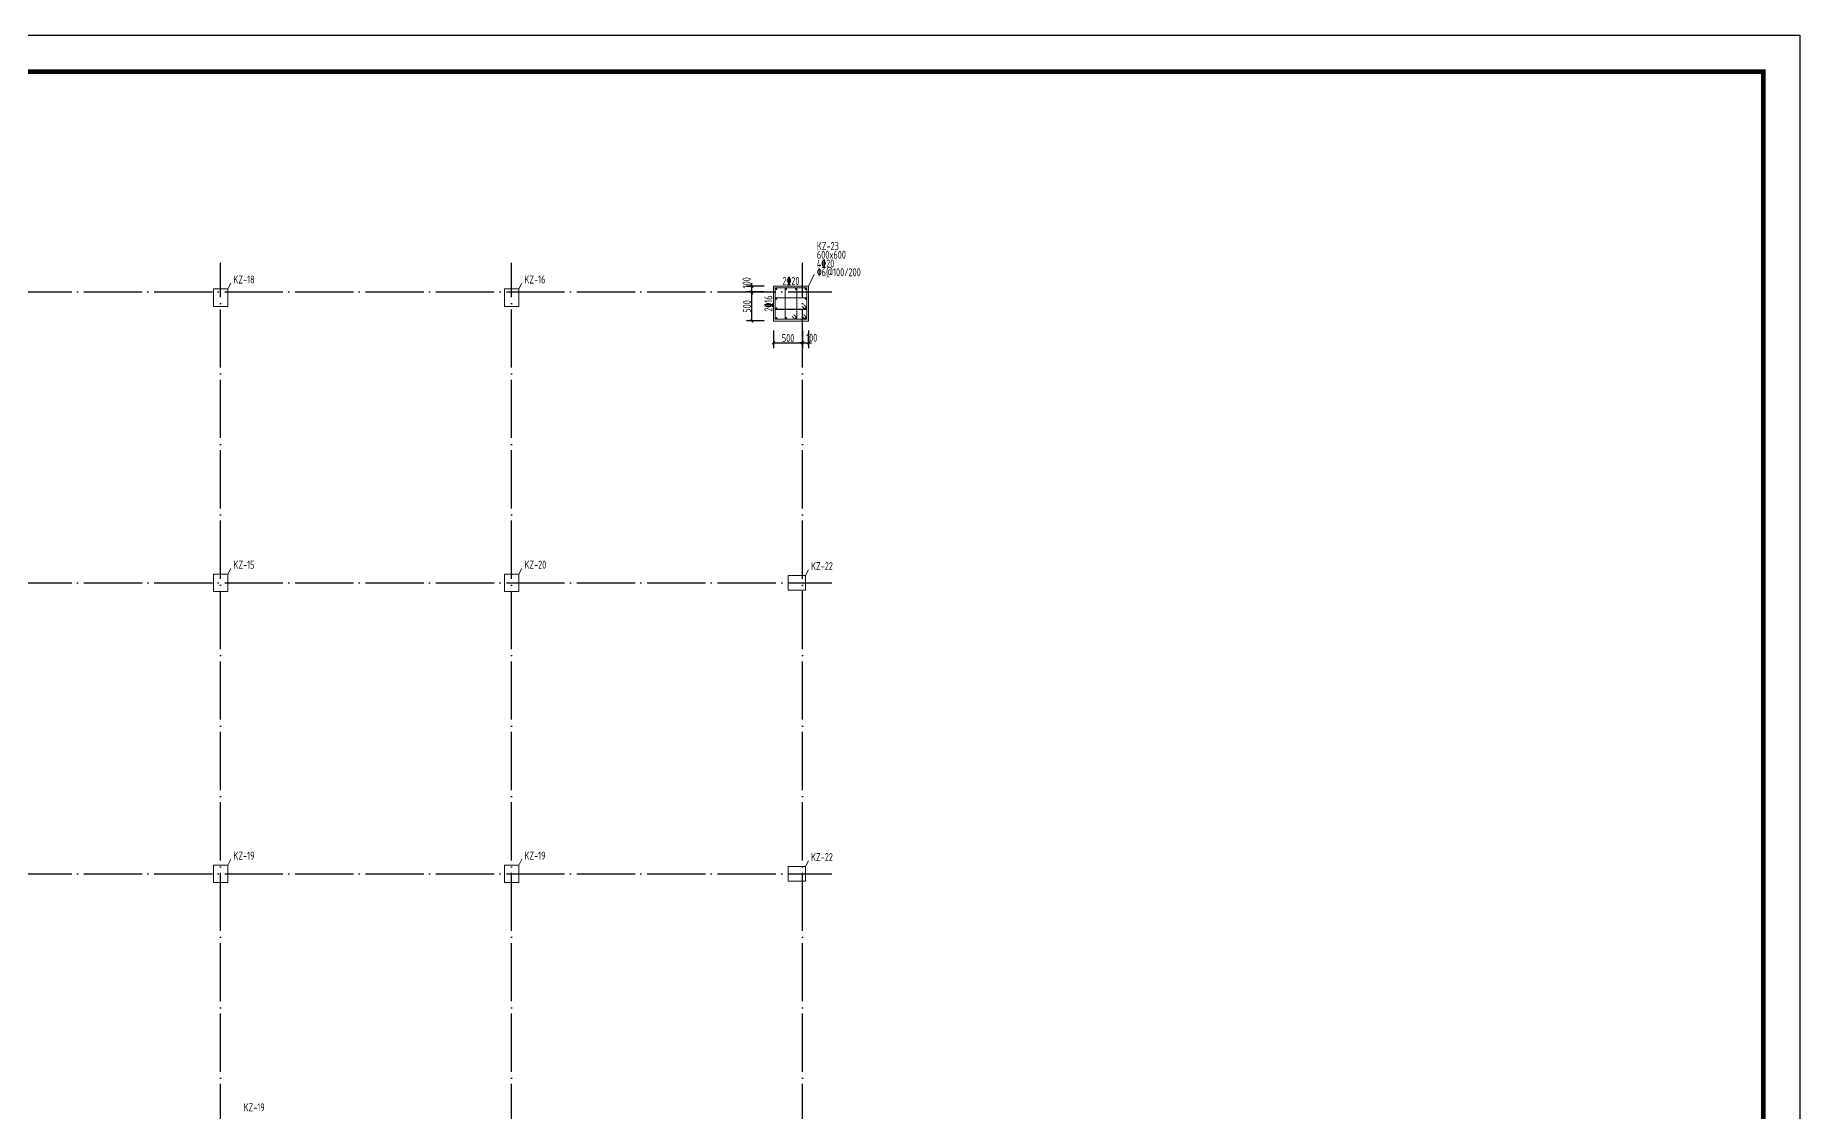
# Model space of a CAD drawing. Extents: x -2331248 to -1198620, y -977263 to -545844.
# Drawn here: x -1777170 to -1716534, y -639331 to -602338 of the extents above; entities that cross this region are included whole.
import ezdxf
from ezdxf.enums import TextEntityAlignment as Align

# ---------------------------------------------------------------- set-up
doc = ezdxf.new("R2010")
doc.units = 0
doc.header["$LTSCALE"] = 1000
doc.header["$MEASUREMENT"] = 0
doc.linetypes.add('DOTE', pattern=[2.42, 2, -0.2, 0.02, -0.2])
doc.linetypes.add('线型5', pattern=[3050, 2400, -300, 50, -300])
doc.layers.get('0').update_dxf_attribs({"linetype": 'CONTINUOUS'})
doc.layers.get('DEFPOINTS').update_dxf_attribs({"linetype": 'CONTINUOUS'})
doc.layers.add('DOTE', color=1, linetype='DOTE')
doc.layers.add('PUB_TITLE', color=4, linetype='CONTINUOUS')
for name, color, linetype, lineweight in [('S_Cl', 2, 'CONTINUOUS', 9), ('S_ColumDimSect', 84, '线型5', 18), ('S_ColumFocus', 2, 'CONTINUOUS', 18), ('S_ColumLocal', 7, 'CONTINUOUS', 18), ('S_PColumHoopBar', 14, 'CONTINUOUS', 35), ('S_PColumMainBar', 14, 'CONTINUOUS', 25)]:
    doc.layers.add(name, color=color, linetype=linetype, lineweight=lineweight)
doc.styles.add('PkpmHz', font='Pkpmeng', dxfattribs={"width": 0.7, "bigfont": 'hztxt'})
doc.styles.add('TSSD_REIN', font='Tssdeng.shx', dxfattribs={"width": 0.7, "bigfont": 'hztxt.shx'})
doc.dimstyles.new('Pkpm_0.0100_2.00', dxfattribs={"dimtxt": 200, "dimasz": 100, "dimexe": 180, "dimexo": 0.0625, "dimgap": 25, "dimtad": 1, "dimdec": 0, "dimlfac": 0.5, "dimrnd": 5, "dimzin": 0, "dimdsep": 46, "dimtxsty": 'PkpmHz', "dimblk1": 'ARCHTICK', "dimblk2": 'ARCHTICK', "dimsah": 1, "dimcen": 0.09, "dimadec": 0, "dimazin": 0, "dimtfac": 1, "dimtdec": 0, "dimtmove": 2, "dimatfit": 1, "dimldrblk": 'ARCHTICK', "dimfxl": 1, "dimtolj": 1, "dimtzin": 0, "dimarcsym": 0})

# ---------------------------------------------------------------- blocks, each defined once
blk = doc.blocks.new('_ARCHTICK')
at = {"color": 0, "linetype": 'ByBlock', "const_width": 0.4}
blk.add_lwpolyline([(-0.5, -0.5), (0.5, 0.5)], dxfattribs=at)
blk = doc.blocks.new('*D866')
at = {"layer": 'DEFPOINTS', "color": 0}
for p in [(-1752550, -611157), (-1751800, -611157), (-1751800, -612157)]:
    blk.add_point(p, dxfattribs=at)
at = {"layer": 'S_ColumDimSect', "color": 0, "lineweight": -2}
for p, q in [((-1752125, -611157), (-1752730, -611157)), ((-1752550, -612157), (-1752550, -611157)), ((-1752125, -612157), (-1752730, -612157))]:
    blk.add_line(p, q, dxfattribs=at)
at = {"layer": 'S_ColumDimSect', "color": 0, "lineweight": -2, "xscale": 100, "yscale": 100, "zscale": 100}
for p, rotation in [((-1752550, -611157), 90), ((-1752550, -612157), 270)]:
    blk.add_blockref('_ARCHTICK', p, dxfattribs=dict(at, rotation=rotation))
at = {"layer": 'S_ColumDimSect', "color": 0, "insert": (-1752713, -611657), "char_height": 275, "attachment_point": 5, "rotation": 90, "style": 'PkpmHz'}
blk.add_mtext('\\A1;500', dxfattribs=at)
blk = doc.blocks.new('*D867')
at = {"layer": 'DEFPOINTS', "color": 0}
for p in [(-1752550, -610957), (-1751800, -610957), (-1751800, -611157)]:
    blk.add_point(p, dxfattribs=at)
at = {"layer": 'S_ColumDimSect', "color": 0, "lineweight": -2}
for p, q in [((-1752125, -610957), (-1752730, -610957)), ((-1752125, -611157), (-1752730, -611157)), ((-1752550, -610957), (-1752550, -610857)), ((-1752550, -611157), (-1752550, -610957)), ((-1752550, -611157), (-1752550, -611257))]:
    blk.add_line(p, q, dxfattribs=at)
at = {"layer": 'S_ColumDimSect', "color": 0, "lineweight": -2, "xscale": 100, "yscale": 100, "zscale": 100}
for p, rotation in [((-1752550, -610957), 270), ((-1752550, -611157), 90)]:
    blk.add_blockref('_ARCHTICK', p, dxfattribs=dict(at, rotation=rotation))
at = {"layer": 'S_ColumDimSect', "color": 0, "insert": (-1752725, -610845), "char_height": 275, "attachment_point": 5, "rotation": 90, "style": 'PkpmHz'}
blk.add_mtext('\\A1;100', dxfattribs=at)
blk = doc.blocks.new('*D868')
at = {"layer": 'DEFPOINTS', "color": 0}
for p in [(-1751800, -612157), (-1750800, -612157), (-1750800, -612907)]:
    blk.add_point(p, dxfattribs=at)
at = {"layer": 'S_ColumDimSect', "color": 0, "lineweight": -2}
for p, q in [((-1751800, -612482), (-1751800, -613087)), ((-1751800, -612907), (-1750800, -612907)), ((-1750800, -612482), (-1750800, -613087))]:
    blk.add_line(p, q, dxfattribs=at)
at = {"layer": 'S_ColumDimSect', "color": 0, "lineweight": -2, "xscale": 100, "yscale": 100, "zscale": 100, "rotation": 180}
blk.add_blockref('_ARCHTICK', (-1751800, -612907), dxfattribs=at)
at = {"layer": 'S_ColumDimSect', "color": 0, "lineweight": -2, "xscale": 100, "yscale": 100, "zscale": 100}
blk.add_blockref('_ARCHTICK', (-1750800, -612907), dxfattribs=at)
at = {"layer": 'S_ColumDimSect', "color": 0, "insert": (-1751300, -612745), "char_height": 275, "attachment_point": 5, "style": 'PkpmHz'}
blk.add_mtext('\\A1;500', dxfattribs=at)
blk = doc.blocks.new('*D869')
at = {"layer": 'DEFPOINTS', "color": 0}
for p in [(-1750800, -612157), (-1750600, -612157), (-1750600, -612907)]:
    blk.add_point(p, dxfattribs=at)
at = {"layer": 'S_ColumDimSect', "color": 0, "lineweight": -2}
for p, q in [((-1750800, -612907), (-1750900, -612907)), ((-1750800, -612482), (-1750800, -613087)), ((-1750800, -612907), (-1750600, -612907)), ((-1750600, -612482), (-1750600, -613087)), ((-1750600, -612907), (-1750500, -612907))]:
    blk.add_line(p, q, dxfattribs=at)
at = {"layer": 'S_ColumDimSect', "color": 0, "lineweight": -2, "xscale": 100, "yscale": 100, "zscale": 100}
blk.add_blockref('_ARCHTICK', (-1750800, -612907), dxfattribs=at)
at = {"layer": 'S_ColumDimSect', "color": 0, "lineweight": -2, "xscale": 100, "yscale": 100, "zscale": 100, "rotation": 180}
blk.add_blockref('_ARCHTICK', (-1750600, -612907), dxfattribs=at)
at = {"layer": 'S_ColumDimSect', "color": 0, "insert": (-1750488, -612732), "char_height": 275, "attachment_point": 5, "style": 'PkpmHz'}
blk.add_mtext('\\A1;100', dxfattribs=at)

msp = doc.modelspace()

# ---------------------------------------------------------------- linework, layer by layer
at = {"layer": 'DOTE'}
for p, q in [((-1770800, -662157.2), (-1770800, -610157.2)), ((-1760800, -662157.2), (-1760800, -610157.2)), ((-1750800, -662157.2), (-1750800, -610157.2)), ((-1811800, -611157.2), (-1749800, -611157.2)), ((-1811800, -621157.2), (-1749800, -621157.2)), ((-1811800, -631157.2), (-1749800, -631157.2))]:
    msp.add_line(p, q, dxfattribs=at)
at = {"layer": 'PUB_TITLE'}
msp.add_lwpolyline([(-1821659.5, -676588.1), (-1821659.5, -602338.1), (-1716534.5, -602338.1), (-1716534.5, -676588.1)], close=True, dxfattribs=at)
at = {"layer": 'PUB_TITLE', "const_width": 150}
msp.add_lwpolyline([(-1818534.5, -603588.1), (-1717784.5, -603588.1), (-1717784.5, -675338.1), (-1818534.5, -675338.1)], close=True, dxfattribs=at)
at = {"layer": 'S_Cl', "ltscale": 1}
for points in [[(-1770550, -611657.2), (-1770550, -611057.2), (-1771050, -611057.2), (-1771050, -611657.2)], [(-1760550, -611657.2), (-1760550, -611057.2), (-1761050, -611057.2), (-1761050, -611657.2)], [(-1750600, -612157.2), (-1750600, -610957.2), (-1751800, -610957.2), (-1751800, -612157.2)], [(-1770550, -621457.2), (-1770550, -620857.2), (-1771050, -620857.2), (-1771050, -621457.2)], [(-1760550, -621457.2), (-1760550, -620857.2), (-1761050, -620857.2), (-1761050, -621457.2)], [(-1750700, -621407.2), (-1750700, -620907.2), (-1751300, -620907.2), (-1751300, -621407.2)], [(-1770550, -631457.2), (-1770550, -630857.2), (-1771050, -630857.2), (-1771050, -631457.2)], [(-1760550, -631457.2), (-1760550, -630857.2), (-1761050, -630857.2), (-1761050, -631457.2)], [(-1750700, -631407.2), (-1750700, -630907.2), (-1751300, -630907.2), (-1751300, -631407.2)]]:
    msp.add_lwpolyline(points, close=True, dxfattribs=at)
at = {"layer": 'S_ColumFocus'}
for p, q in [((-1750600, -610957.2), (-1750400, -610557.2)), ((-1770550, -611057.2), (-1770450, -610857.2)), ((-1760550, -611057.2), (-1760450, -610857.2)), ((-1770550, -620857.2), (-1770450, -620657.2)), ((-1760550, -620857.2), (-1760450, -620657.2)), ((-1750700, -620907.2), (-1750600, -620707.2)), ((-1770550, -630857.2), (-1770450, -630657.2)), ((-1760550, -630857.2), (-1760450, -630657.2)), ((-1750700, -630907.2), (-1750600, -630707.2))]:
    msp.add_line(p, q, dxfattribs=at)
at = {"layer": 'S_PColumHoopBar', "ltscale": 2, "const_width": 35}
for points in [[(-1750826.1, -611991.1), (-1750720, -612097.2), (-1750660, -612097.2), (-1750660, -612037.2), (-1750660, -612097.2), (-1750660, -611017.2), (-1751740, -611017.2), (-1751740, -612097.2), (-1750720, -612097.2), (-1750660, -612097.2), (-1750660, -612037.2), (-1750766.1, -611931.1)], [(-1751167.4, -611991.1), (-1751061.3, -612097.2), (-1751001.3, -612097.2), (-1751001.3, -612037.2), (-1751001.3, -612097.2), (-1751001.3, -611017.2), (-1751398.7, -611017.2), (-1751398.7, -612097.2), (-1751061.3, -612097.2), (-1751001.3, -612097.2), (-1751001.3, -612037.2), (-1751107.4, -611931.1)], [(-1750826.1, -611649.8), (-1750720, -611755.9), (-1750660, -611755.9), (-1750660, -611695.9), (-1750660, -611755.9), (-1750660, -611358.5), (-1751740, -611358.5), (-1751740, -611755.9), (-1750720, -611755.9), (-1750660, -611755.9), (-1750660, -611695.9), (-1750766.1, -611589.8)]]:
    msp.add_lwpolyline(points, dxfattribs=at)
at = {"layer": 'S_PColumMainBar', "ltscale": 2, "const_width": 35}
for points in [[(-1751683.5, -611056.2, 1), (-1751718.5, -611056.2, 1)], [(-1751349.5, -611056.2, 1), (-1751384.5, -611056.2, 1)], [(-1751015.5, -611056.2, 1), (-1751050.5, -611056.2, 1)], [(-1750681.5, -611056.2, 1), (-1750716.5, -611056.2, 1)], [(-1751683.5, -611390.2, 1), (-1751718.5, -611390.2, 1)], [(-1751683.5, -611724.2, 1), (-1751718.5, -611724.2, 1)], [(-1750681.5, -611390.2, 1), (-1750716.5, -611390.2, 1)], [(-1750681.5, -611724.2, 1), (-1750716.5, -611724.2, 1)], [(-1751683.5, -612058.2, 1), (-1751718.5, -612058.2, 1)], [(-1751349.5, -612058.2, 1), (-1751384.5, -612058.2, 1)], [(-1751015.5, -612058.2, 1), (-1751050.5, -612058.2, 1)], [(-1750681.5, -612058.2, 1), (-1750716.5, -612058.2, 1)]]:
    msp.add_lwpolyline(points, format="xyb", close=True, dxfattribs=at)

# ---------------------------------------------------------------- texts
at = {"layer": 'S_ColumFocus', "style": 'TSSD_REIN', "width": 0.7}
for s, p in [('600x600', (-1750310.6, -610018.4)), ('KZ-23', (-1750310.6, -609718.4)), ('KZ-18', (-1770360.6, -610868.4)), ('KZ-16', (-1760360.6, -610868.4)), ('4%%13220', (-1750310.6, -610318.4)), ('%%1306@100/200', (-1750310.6, -610618.4)), ('KZ-15', (-1770360.6, -620668.4)), ('KZ-20', (-1760360.6, -620668.4)), ('KZ-22', (-1750510.6, -620718.4)), ('KZ-19', (-1770360.6, -630668.4)), ('KZ-19', (-1760360.6, -630668.4)), ('KZ-22', (-1750510.6, -630718.4)), ('KZ-19', (-1770010.6, -639318.4))]:
    msp.add_text(s, height=275, dxfattribs=at).set_placement(p)
at = {"layer": 'S_ColumLocal', "style": 'TSSD_REIN', "width": 0.7}
for s, rotation, p in [('2%%13220', 0.000002, (-1751200, -610918.4)), ('2%%13216', 90, (-1751838.8, -611557.2))]:
    msp.add_text(s, height=275, rotation=rotation, dxfattribs=at).set_placement(p, align=Align.CENTER)

# ---------------------------------------------------------------- dimensions: what is measured, and where the dimension line sits
at = {"layer": 'S_ColumDimSect'}
for base, p1, p2, angle, picture, middle in [((-1752550, -610957.2), (-1751800, -611157.2), (-1751800, -610957.2), 90, '*D867', (-1752725, -610844.7)), ((-1750600, -612907.2), (-1750800, -612157.2), (-1750600, -612157.2), 0, '*D869', (-1750487.5, -612732.2))]:
    dim = msp.add_linear_dim(base=base, p1=p1, p2=p2, angle=angle, dimstyle='Pkpm_0.0100_2.00', override={"dimtxt": 275, "dimexo": 325}, dxfattribs=at)
    dim.commit()
    dim.dimension.update_dxf_attribs({"geometry": picture, "text_midpoint": middle, "dimtype": 161})
for p2, distance, picture, middle in [((-1751800, -611157.2), 750, '*D866', (-1752712.5, -611657.2)), ((-1750800, -612157.2), -750, '*D868', (-1751300, -612744.7))]:
    dim = msp.add_aligned_dim(p1=(-1751800, -612157.2), p2=p2, distance=distance, dimstyle='Pkpm_0.0100_2.00', override={"dimtxt": 275, "dimexo": 325}, dxfattribs=at)
    dim.commit()
    dim.dimension.update_dxf_attribs({"geometry": picture, "text_midpoint": middle})

doc.saveas('drawing.dxf')
